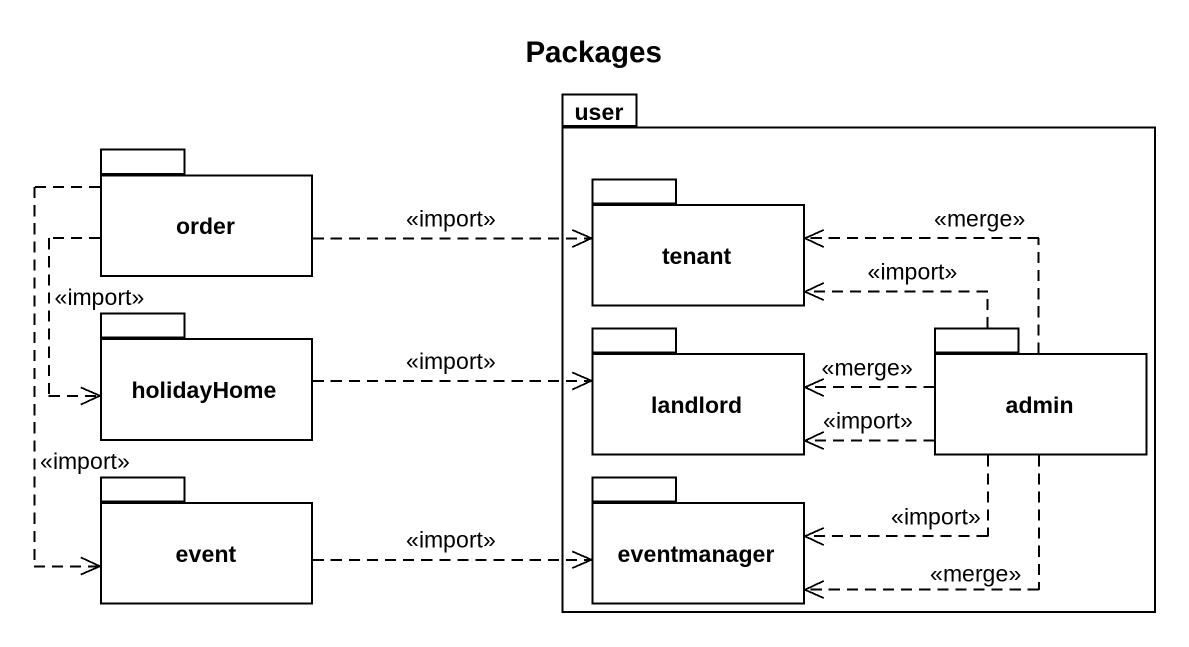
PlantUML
@startuml
title Packages
package order {
}
package user {
  package tenant {
  }
  package landlord {
  }
  package admin {
  }
  package eventmanager {
  }
}
package holidayHome {
}
package event {
}
order .right.> tenant : <<import>>
order ..> holidayHome : <<import>>
order ..> event : <<import>>
holidayHome .right.> landlord : <<import>>
admin .left.> tenant : <<merge>>
admin .left.> tenant : <<import>>
admin .left.> landlord : <<merge>>
admin .left.> landlord : <<import>>
admin .left.> eventmanager : <<merge>>
admin .left.> eventmanager : <<import>>
event .right.> eventmanager : <<import>>
@enduml
